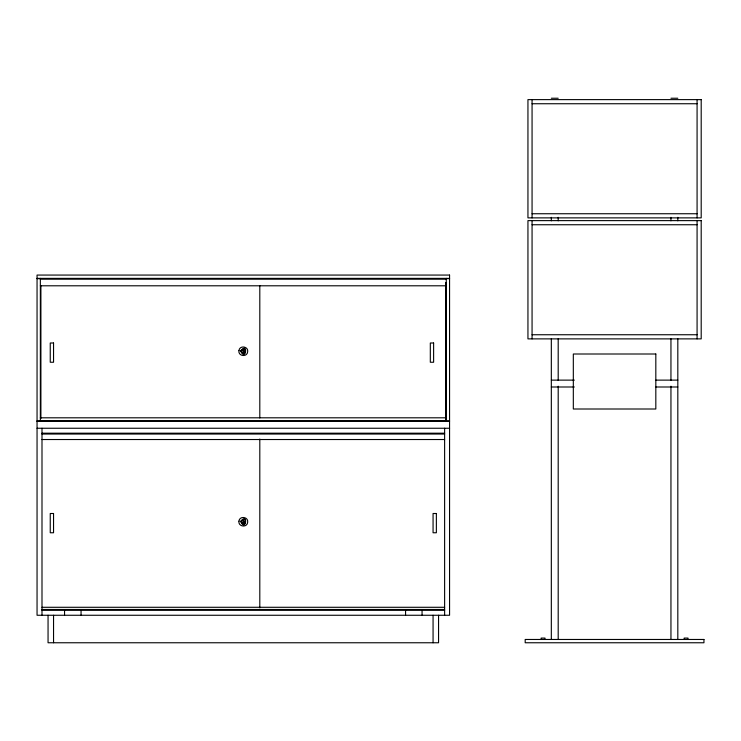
<?xml version="1.0" encoding="UTF-8"?>
<svg xmlns="http://www.w3.org/2000/svg" width="741" height="741" viewBox="0 0 741 741"><rect width="100%" height="100%" fill="white"/><g stroke="black" fill="none" stroke-linecap="round" stroke-linejoin="round"><path stroke-width="1.11" d="M244.9 351.679L244.9 350.826M244.9 522.183L244.9 521.331M244.613 522.757L244.132 523.183M242.14 350.085L242.678 349.724M242.14 520.59L242.678 520.228M551.323 98.238L558.195 98.238M670.948 98.238L677.82 98.238M532.066 103.74L697.077 103.74M532.066 213.741L697.077 213.741M532.066 224.745L697.077 224.745M37.05 278.375L449.565 278.375M37.05 278.644L40.347 278.644M446.267 278.644L449.565 278.644M40.347 279.2L446.267 279.2M40.347 285.794L446.267 285.794M532.066 334.747L697.077 334.747M551.323 380.124L574.321 380.124M655.97 380.124L677.82 380.124M551.323 386.997L574.321 386.997M655.97 386.997L677.82 386.997M40.347 417.804L446.267 417.804M40.347 420.555L446.267 420.555M37.05 420.823L40.347 420.823M446.267 420.823L449.565 420.823M37.05 421.379L449.565 421.379M37.05 428.252L449.565 428.252M41.996 433.198L444.619 433.198M41.996 434.031L444.619 434.031M41.996 439.524L444.619 439.524M41.996 607.287L444.619 607.287M41.996 609.482L444.619 609.482M41.996 610.306L444.619 610.306M242.678 352.772L242.14 352.42M242.678 523.276L242.001 522.757M241.881 522.581L241.668 521.97M697.077 99.618L697.077 217.873M697.077 220.623L697.077 338.878M688 639.464L688 638.084L684.147 638.084L684.147 639.464M677.82 217.354L677.82 220.827M677.82 338.785L677.82 639.464M670.948 217.354L670.948 220.827M670.948 338.785L670.948 380.411M670.948 386.2L670.948 639.464M558.195 217.354L558.195 220.827M558.195 338.785L558.195 380.411M558.195 386.2L558.195 639.464M551.323 217.354L551.323 220.827M551.323 338.785L551.323 639.464M544.996 639.464L544.996 638.084L541.143 638.084L541.143 639.464M532.066 99.618L532.066 217.873M532.066 220.623L532.066 338.878M446.267 278.375L446.267 421.379M445.712 282.497L445.712 419.999M444.619 428.252L444.619 615.262M438.561 615.262L438.561 642.762L48.054 642.762L48.054 615.262M433.068 615.262L433.068 642.762M422.064 610.306L422.064 615.262M405.568 610.306L405.568 615.262M259.804 285.572L259.804 417.952M259.804 439.005L259.804 607.824M81.056 610.306L81.056 615.262M64.55 610.306L64.55 615.262M53.547 615.262L53.547 642.762M41.996 428.252L41.996 615.262M40.903 285.581L40.903 418.517M40.347 278.375L40.347 421.379M238.945 350.678C237.954 356.264 247.188 357.477 247.67 351.827C248.67 346.232 239.426 345.019 238.945 350.678M240.584 350.891C245.855 362.293 248.624 341.249 240.584 350.891M241.131 350.965C245.345 360.08 247.568 343.25 241.131 350.965M238.945 521.182C237.954 526.768 247.188 527.981 247.67 522.331C248.67 516.746 239.426 515.523 238.945 521.182M240.584 521.395C245.855 532.798 248.624 511.753 240.584 521.395M241.131 521.469C245.345 530.584 247.568 513.754 241.131 521.469M701.199 99.618L527.944 99.618L527.944 217.873L701.199 217.873L701.199 99.618M701.199 220.623L527.944 220.623L527.944 338.878L701.199 338.878L701.199 220.623M449.565 275.068L37.05 275.068L37.05 615.262L449.565 615.262L449.565 275.068M53.547 343L50.249 343L50.249 362.247L53.547 362.247L53.547 343M433.615 343L430.317 343L430.317 362.247L433.615 362.247L433.615 343M243.585 350.15L243.029 350.15L243.029 352.345L243.585 352.345L243.585 350.15M655.822 354.003L573.321 354.003L573.321 409.004L655.822 409.004L655.822 354.003M53.547 513.504L50.249 513.504L50.249 532.76L53.547 532.76L53.547 513.504M436.366 513.504L433.068 513.504L433.068 532.76L436.366 532.76L436.366 513.504M243.585 520.654L243.029 520.654L243.029 522.859L243.585 522.859L243.585 520.654M703.95 639.464L525.193 639.464L525.193 642.762L703.95 642.762L703.95 639.464"/></g></svg>
